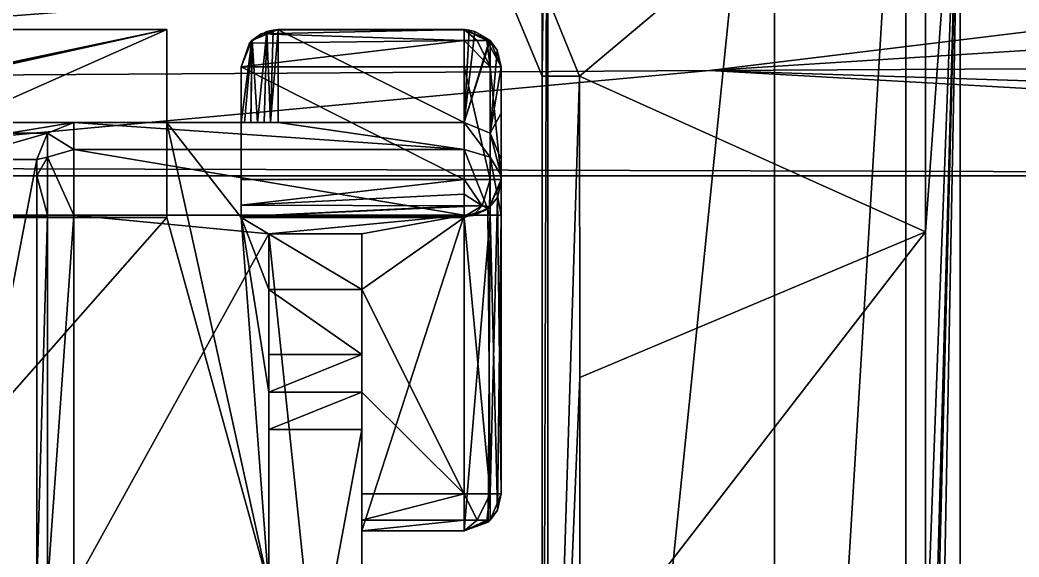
# Model space of a CAD drawing. Header units: millimetres. Extents: x -228 to 228, y -204 to 237.
# Drawn here: x 30.94 to 36.32, y 0.66 to 3.55 of the extents above; entities that cross this region are included whole.
import ezdxf

# ---------------------------------------------------------------- set-up
doc = ezdxf.new("R2010")
doc.units = ezdxf.units.MM
doc.header["$LTSCALE"] = 127.314815
for name, color, linetype in [('2216', 7, 'CONTINUOUS'), ('5003', 7, 'CONTINUOUS'), ('5005', 7, 'CONTINUOUS'), ('5007', 7, 'CONTINUOUS'), ('5621', 7, 'CONTINUOUS'), ('5641', 7, 'CONTINUOUS'), ('5671', 7, 'CONTINUOUS'), ('5672', 7, 'CONTINUOUS'), ('5685', 7, 'CONTINUOUS'), ('5686', 7, 'CONTINUOUS'), ('5691', 7, 'CONTINUOUS'), ('5692', 7, 'CONTINUOUS'), ('5694', 7, 'CONTINUOUS'), ('5695', 7, 'CONTINUOUS'), ('5697', 7, 'CONTINUOUS'), ('5698', 7, 'CONTINUOUS'), ('5705', 7, 'CONTINUOUS'), ('5938', 7, 'CONTINUOUS'), ('5939', 7, 'CONTINUOUS'), ('5940', 7, 'CONTINUOUS'), ('5945', 7, 'CONTINUOUS'), ('5950', 7, 'CONTINUOUS'), ('5957', 7, 'CONTINUOUS'), ('5958', 7, 'CONTINUOUS'), ('5959', 7, 'CONTINUOUS'), ('5960', 7, 'CONTINUOUS'), ('5961', 7, 'CONTINUOUS'), ('5962', 7, 'CONTINUOUS'), ('5964', 7, 'CONTINUOUS'), ('5967', 7, 'CONTINUOUS'), ('5969', 7, 'CONTINUOUS'), ('5970', 7, 'CONTINUOUS'), ('5971', 7, 'CONTINUOUS'), ('5986', 7, 'CONTINUOUS'), ('5987', 7, 'CONTINUOUS'), ('5988', 7, 'CONTINUOUS'), ('5989', 7, 'CONTINUOUS'), ('5990', 7, 'CONTINUOUS'), ('5991', 7, 'CONTINUOUS'), ('5993', 7, 'CONTINUOUS'), ('5997', 7, 'CONTINUOUS'), ('6005', 7, 'CONTINUOUS'), ('6006', 7, 'CONTINUOUS'), ('6007', 7, 'CONTINUOUS'), ('6008', 7, 'CONTINUOUS'), ('6013', 7, 'CONTINUOUS'), ('6014', 7, 'CONTINUOUS'), ('6032', 7, 'CONTINUOUS'), ('6035', 7, 'CONTINUOUS'), ('6173', 7, 'CONTINUOUS'), ('6174', 7, 'CONTINUOUS'), ('6175', 7, 'CONTINUOUS'), ('6176', 7, 'CONTINUOUS'), ('6177', 7, 'CONTINUOUS'), ('6178', 7, 'CONTINUOUS'), ('6187', 7, 'CONTINUOUS'), ('6193', 7, 'CONTINUOUS'), ('6194', 7, 'CONTINUOUS'), ('6301', 7, 'CONTINUOUS'), ('6315', 7, 'CONTINUOUS'), ('6316', 7, 'CONTINUOUS')]:
    doc.layers.add(name, color=color, linetype=linetype)

msp = doc.modelspace()

# ---------------------------------------------------------------- linework, layer by layer
at = {"layer": '2216', "color": 5, "linetype": 'Continuous'}
msp.add_3dface([(44.9748, 14.6132, 1088.2557), (0, 0, 1089.0014), (47.2893, 0, 1088.2557), (44.9748, 14.6132, 1088.2557)], dxfattribs=at)
at = {"layer": '5003', "color": 6, "linetype": 'Continuous'}
for points in [[(29, 2.7124, 1039.01), (36.251, 29.0508, 1039.01), (37.8171, 33.0922, 1039.01), (29, 2.7124, 1039.01)], [(44.663, 10.9983, 1039.01), (29, 2.7124, 1039.01), (37.8171, 33.0922, 1039.01), (44.663, 10.9983, 1039.01)], [(30.5255, 29.5033, 1039.01), (32.5562, 27.9678, 1039.01), (29, 2.7124, 1039.01), (30.5255, 29.5033, 1039.01)], [(36.1233, 28.6576, 1039.01), (36.251, 29.0508, 1039.01), (29, 2.7124, 1039.01), (36.1233, 28.6576, 1039.01)], [(36.007, 28.5247, 1039.01), (36.1233, 28.6576, 1039.01), (29, 2.7124, 1039.01), (36.007, 28.5247, 1039.01)], [(35.8846, 28.3975, 1039.01), (36.007, 28.5247, 1039.01), (29, 2.7124, 1039.01), (35.8846, 28.3975, 1039.01)], [(35.0581, 28.4371, 1039.01), (35.117, 28.383, 1039.01), (29, 2.7124, 1039.01), (35.0581, 28.4371, 1039.01)], [(32.5562, 27.9678, 1039.01), (35.0581, 28.4371, 1039.01), (29, 2.7124, 1039.01), (32.5562, 27.9678, 1039.01)], [(35.5037, 28.2366, 1039.01), (35.8846, 28.3975, 1039.01), (29, 2.7124, 1039.01), (35.5037, 28.2366, 1039.01)], [(35.117, 28.383, 1039.01), (35.5037, 28.2366, 1039.01), (29, 2.7124, 1039.01), (35.117, 28.383, 1039.01)], [(44.663, 2.7124, 1039.01), (29, 2.7124, 1039.01), (44.663, 10.9983, 1039.01), (44.663, 2.7124, 1039.01)]]:
    msp.add_3dface(points, dxfattribs=at)
at = {"layer": '5005', "color": 6, "linetype": 'Continuous'}
for points in [[(34.6524, 3.2799, 1071.5217), (45.3247, 2.9328, 1051.6353), (47.7033, 3.347, 1075.3637), (34.6524, 3.2799, 1071.5217)], [(26.4105, 3.227, 1068.4858), (29, 2.7546, 1041.4244), (34.6524, 3.2799, 1071.5217), (26.4105, 3.227, 1068.4858)], [(29, 2.7546, 1041.4244), (44.663, 2.7124, 1039.01), (34.6524, 3.2799, 1071.5217), (29, 2.7546, 1041.4244)], [(44.663, 2.7124, 1039.01), (45.3247, 2.9328, 1051.6353), (34.6524, 3.2799, 1071.5217), (44.663, 2.7124, 1039.01)], [(29, 2.7124, 1039.01), (44.663, 2.7124, 1039.01), (29, 2.7546, 1041.4244), (29, 2.7124, 1039.01)]]:
    msp.add_3dface(points, dxfattribs=at)
at = {"layer": '5007', "color": 6, "linetype": 'Continuous'}
for points in [[(35.9634, 4.93, 1072.0211), (26.1875, 4.9914, 1068.5065), (26.4105, 3.227, 1068.4858), (35.9634, 4.93, 1072.0211)], [(47.6994, 4.8711, 1075.3956), (35.9634, 4.93, 1072.0211), (26.4105, 3.227, 1068.4858), (47.6994, 4.8711, 1075.3956)], [(47.6994, 4.8711, 1075.3956), (26.4105, 3.227, 1068.4858), (34.6524, 3.2799, 1071.5217), (47.6994, 4.8711, 1075.3956)], [(47.6994, 4.8711, 1075.3956), (34.6524, 3.2799, 1071.5217), (47.7015, 4.1092, 1075.3782), (47.6994, 4.8711, 1075.3956)], [(34.6524, 3.2799, 1071.5217), (47.7033, 3.347, 1075.3637), (47.7015, 4.1092, 1075.3782), (34.6524, 3.2799, 1071.5217)]]:
    msp.add_3dface(points, dxfattribs=at)
at = {"layer": '5621', "color": 6, "linetype": 'Continuous'}
for points in [[(33.4718, 2.9414, 1030.9927), (33.4718, 2.8131, 1030.6788), (33.3304, 3, 1030.99), (33.4718, 2.9414, 1030.9927)], [(33.3304, 3, 1030.99), (33.4718, 2.8131, 1030.6788), (33.3304, 2.8536, 1030.6364), (33.3304, 3, 1030.99)], [(33.4718, 2.8131, 1030.6788), (33.4718, 2.9414, 1030.9927), (33.5304, 2.7151, 1030.7809), (33.4718, 2.8131, 1030.6788)], [(33.5304, 2.7151, 1030.7809), (33.4718, 2.9414, 1030.9927), (33.5304, 2.7999, 1030.9985), (33.5304, 2.7151, 1030.7809)], [(33.4718, 2.5, 1030.5486), (33.3304, 2.5, 1030.49), (33.3304, 2.8536, 1030.6364), (33.4718, 2.5, 1030.5486)], [(33.4718, 2.8131, 1030.6788), (33.4718, 2.5, 1030.5486), (33.3304, 2.8536, 1030.6364), (33.4718, 2.8131, 1030.6788)], [(33.4718, 2.5, 1030.5486), (33.4718, 2.8131, 1030.6788), (33.5304, 2.5, 1030.69), (33.4718, 2.5, 1030.5486)], [(33.5304, 2.5, 1030.69), (33.4718, 2.8131, 1030.6788), (33.5304, 2.7151, 1030.7809), (33.5304, 2.5, 1030.69)]]:
    msp.add_3dface(points, dxfattribs=at)
at = {"layer": '5641', "color": 6, "linetype": 'Continuous'}
for points in [[(31.7304, 3.5, 1036.49), (29.1334, 3.5, 1034.99), (29.0408, 3.5, 1036.49), (31.7304, 3.5, 1036.49)], [(29.1492, 3.5, 1034.54), (29.1334, 3.5, 1034.99), (31.7304, 3.5, 1036.49), (29.1492, 3.5, 1034.54)], [(31.7304, 3.5, 1036.14), (29.1492, 3.5, 1034.54), (31.7304, 3.5, 1036.49), (31.7304, 3.5, 1036.14)]]:
    msp.add_3dface(points, dxfattribs=at)
at = {"layer": '5671', "color": 6, "linetype": 'Continuous'}
for points in [[(31.7304, 2.4878, 1036.14), (31.7304, 2.5, 1036.49), (29.4804, 2.5, 1036.49), (31.7304, 2.4878, 1036.14)], [(29.4804, 2.4878, 1036.14), (31.7304, 2.4878, 1036.14), (29.4804, 2.5, 1036.49), (29.4804, 2.4878, 1036.14)]]:
    msp.add_3dface(points, dxfattribs=at)
at = {"layer": '5672', "color": 6, "linetype": 'Continuous'}
for points in [[(31.7304, 2.4878, 1036.14), (32.2804, 0.5, 1036.14), (31.7304, 3, 1036.14), (31.7304, 2.4878, 1036.14)], [(31.7304, 3, 1036.14), (32.2804, 0.5, 1036.14), (32.1304, 2.4878, 1036.14), (31.7304, 3, 1036.14)], [(32.1304, 3, 1036.14), (31.7304, 3, 1036.14), (32.1304, 2.4878, 1036.14), (32.1304, 3, 1036.14)], [(31.7304, 2.4878, 1036.14), (29.4804, 2.4878, 1036.14), (29.9804, 0.5, 1036.14), (31.7304, 2.4878, 1036.14)], [(32.2804, 0.5, 1036.14), (31.7304, 2.4878, 1036.14), (29.9804, 0.5, 1036.14), (32.2804, 0.5, 1036.14)], [(32.1304, 2.4878, 1036.14), (32.2804, 0.5, 1036.14), (32.2804, 1.5479, 1036.14), (32.1304, 2.4878, 1036.14)], [(33.3304, 2.4878, 1036.14), (32.1304, 2.4878, 1036.14), (32.7804, 2.1, 1036.14), (33.3304, 2.4878, 1036.14)], [(32.7804, 2.1, 1036.14), (32.1304, 2.4878, 1036.14), (32.2804, 2.1, 1036.14), (32.7804, 2.1, 1036.14)], [(32.2804, 2.1, 1036.14), (32.1304, 2.4878, 1036.14), (32.2804, 1.5479, 1036.14), (32.2804, 2.1, 1036.14)], [(33.3304, 1, 1036.14), (33.3304, 2.4878, 1036.14), (32.7804, 2.1, 1036.14), (33.3304, 1, 1036.14)], [(32.7804, 1.5479, 1036.14), (33.3304, 1, 1036.14), (32.7804, 2.1, 1036.14), (32.7804, 1.5479, 1036.14)], [(32.7804, 1, 1036.14), (33.3304, 1, 1036.14), (32.7804, 1.5479, 1036.14), (32.7804, 1, 1036.14)]]:
    msp.add_3dface(points, dxfattribs=at)
at = {"layer": '5685', "color": 6, "linetype": 'Continuous'}
for points in [[(31.0304, 2.5, 1030.69), (31.0304, 0.5, 1030.69), (31.0304, 2.8, 1032.04), (31.0304, 2.5, 1030.69)], [(31.0304, 2.8, 1032.04), (31.0304, 0.5, 1030.69), (31.0304, 0.5, 1032.04), (31.0304, 2.8, 1032.04)], [(31.0304, 2.7121, 1030.7779), (31.0304, 2.5, 1030.69), (31.0304, 2.8, 1032.04), (31.0304, 2.7121, 1030.7779)], [(31.0304, 2.8, 1030.99), (31.0304, 2.7121, 1030.7779), (31.0304, 2.8, 1032.04), (31.0304, 2.8, 1030.99)]]:
    msp.add_3dface(points, dxfattribs=at)
at = {"layer": '5686', "color": 6, "linetype": 'Continuous'}
for points in [[(31.7304, 3.5, 1036.14), (31.7304, 3.5, 1036.49), (31.7304, 2.5, 1036.49), (31.7304, 3.5, 1036.14)], [(31.7304, 3.5, 1036.14), (31.7304, 2.5, 1036.49), (31.7304, 3, 1036.14), (31.7304, 3.5, 1036.14)], [(31.7304, 2.5, 1036.49), (31.7304, 2.4878, 1036.14), (31.7304, 3, 1036.14), (31.7304, 2.5, 1036.49)]]:
    msp.add_3dface(points, dxfattribs=at)
at = {"layer": '5691', "color": 6, "linetype": 'Continuous'}
for points in [[(31.7304, 3, 1036.14), (29.5304, 3, 1034.74), (29.4718, 3, 1034.74), (31.7304, 3, 1036.14)], [(30.3304, 3, 1034.54), (32.1304, 3, 1033.0597), (29.5049, 3, 1034.54), (30.3304, 3, 1034.54)], [(32.1304, 3, 1033.0597), (29.5304, 3, 1033.74), (29.5049, 3, 1034.54), (32.1304, 3, 1033.0597)], [(29.9427, 3, 1034.6892), (29.5304, 3, 1034.74), (31.7304, 3, 1036.14), (29.9427, 3, 1034.6892)], [(30.7325, 3, 1033.2421), (29.5304, 3, 1033.74), (32.1304, 3, 1033.0597), (30.7325, 3, 1033.2421)], [(30.3304, 3, 1034.54), (29.9427, 3, 1034.6892), (31.7304, 3, 1036.14), (30.3304, 3, 1034.54)], [(30.3304, 3, 1034.54), (31.7304, 3, 1036.14), (32.1304, 3, 1033.0597), (30.3304, 3, 1034.54)], [(31.2304, 3, 1032.04), (30.7325, 3, 1033.2421), (32.1489, 3, 1032.1895), (31.2304, 3, 1032.04)], [(32.1489, 3, 1032.1895), (30.7325, 3, 1033.2421), (32.1304, 3, 1033.0597), (32.1489, 3, 1032.1895)], [(31.2304, 3, 1030.99), (31.2304, 3, 1032.04), (32.3304, 3, 1030.99), (31.2304, 3, 1030.99)], [(32.3304, 3, 1030.99), (31.2304, 3, 1032.04), (32.2881, 3, 1031.0367), (32.3304, 3, 1030.99)], [(32.2881, 3, 1031.0367), (31.2304, 3, 1032.04), (32.2537, 3, 1031.1484), (32.2881, 3, 1031.0367)], [(32.2537, 3, 1031.1484), (31.2304, 3, 1032.04), (32.219, 3, 1031.341), (32.2537, 3, 1031.1484)], [(32.219, 3, 1031.341), (31.2304, 3, 1032.04), (32.1829, 3, 1031.6615), (32.219, 3, 1031.341)], [(32.1829, 3, 1031.6615), (31.2304, 3, 1032.04), (32.1489, 3, 1032.1895), (32.1829, 3, 1031.6615)], [(31.7304, 3, 1036.14), (32.1304, 3, 1036.14), (32.1304, 3, 1033.0597), (31.7304, 3, 1036.14)]]:
    msp.add_3dface(points, dxfattribs=at)
at = {"layer": '5692', "color": 6, "linetype": 'Continuous'}
for points in [[(33.3304, 2.6931, 1036.49), (33.3304, 3.3, 1036.49), (32.1304, 3.3, 1036.49), (33.3304, 2.6931, 1036.49)], [(32.1304, 2.6931, 1036.49), (33.3304, 2.6931, 1036.49), (32.1304, 3.3, 1036.49), (32.1304, 2.6931, 1036.49)]]:
    msp.add_3dface(points, dxfattribs=at)
at = {"layer": '5694', "color": 6, "linetype": 'Continuous'}
for points in [[(32.1304, 2.4878, 1036.14), (33.3304, 2.4878, 1036.14), (32.1304, 2.4933, 1036.297), (32.1304, 2.4878, 1036.14)], [(32.1304, 2.4933, 1036.297), (33.3304, 2.4878, 1036.14), (33.3304, 2.4933, 1036.297), (32.1304, 2.4933, 1036.297)]]:
    msp.add_3dface(points, dxfattribs=at)
at = {"layer": '5695', "color": 6, "linetype": 'Continuous'}
for points in [[(32.2804, 2.1, 1036.14), (32.2804, 1.5479, 1036.14), (32.2804, 1.75, 1035.79), (32.2804, 2.1, 1036.14)], [(32.2804, 2.1, 1035.49), (32.2804, 2.1, 1036.14), (32.2804, 1.75, 1035.79), (32.2804, 2.1, 1035.49)], [(32.2804, 1.75, 1035.14), (32.2804, 2.1, 1035.49), (32.2804, 1.75, 1035.79), (32.2804, 1.75, 1035.14)]]:
    msp.add_3dface(points, dxfattribs=at)
at = {"layer": '5697', "color": 6, "linetype": 'Continuous'}
for points in [[(32.7804, 1.5479, 1036.14), (32.7804, 2.1, 1036.14), (32.7804, 2.1, 1035.49), (32.7804, 1.5479, 1036.14)], [(32.7804, 1.75, 1035.79), (32.7804, 1.5479, 1036.14), (32.7804, 2.1, 1035.49), (32.7804, 1.75, 1035.79)], [(32.7804, 1.75, 1035.14), (32.7804, 1.75, 1035.79), (32.7804, 2.1, 1035.49), (32.7804, 1.75, 1035.14)]]:
    msp.add_3dface(points, dxfattribs=at)
at = {"layer": '5698', "color": 6, "linetype": 'Continuous'}
for points in [[(33.3304, 0.8, 1035.94), (32.7804, 0.8, 1035.94), (32.7804, 0.8, 1030.49), (33.3304, 0.8, 1035.94)], [(33.3304, 0.8, 1030.49), (33.3304, 0.8, 1035.94), (32.7804, 0.8, 1030.49), (33.3304, 0.8, 1030.49)]]:
    msp.add_3dface(points, dxfattribs=at)
at = {"layer": '5705', "color": 6, "linetype": 'Continuous'}
for points in [[(33.5097, 0.9114, 1030.6014), (33.5304, 1, 1030.69), (33.4718, 0.8586, 1035.94), (33.5097, 0.9114, 1030.6014)], [(33.4718, 0.8586, 1035.94), (33.5304, 1, 1030.69), (33.5304, 1, 1035.94), (33.4718, 0.8586, 1035.94)], [(33.4594, 0.8471, 1030.5371), (33.5097, 0.9114, 1030.6014), (33.4718, 0.8586, 1035.94), (33.4594, 0.8471, 1030.5371)], [(33.3304, 0.8, 1035.94), (33.4594, 0.8471, 1030.5371), (33.4718, 0.8586, 1035.94), (33.3304, 0.8, 1035.94)], [(33.3304, 0.8, 1035.94), (33.3304, 0.8, 1030.49), (33.4594, 0.8471, 1030.5371), (33.3304, 0.8, 1035.94)]]:
    msp.add_3dface(points, dxfattribs=at)
at = {"layer": '5938', "color": 6, "linetype": 'Continuous'}
for points in [[(33.5304, 2.6931, 1036.29), (33.5304, 2.6809, 1035.94), (33.5304, 3.3, 1036.29), (33.5304, 2.6931, 1036.29)], [(33.5304, 3.3, 1036.29), (33.5304, 2.6809, 1035.94), (33.5304, 3.3, 1036.1497), (33.5304, 3.3, 1036.29)], [(33.5304, 3.3, 1036.1497), (33.5304, 2.6809, 1035.94), (33.5304, 3.0499, 1033.5741), (33.5304, 3.3, 1036.1497)], [(33.5304, 1, 1030.69), (33.5304, 2.7999, 1030.9985), (33.5304, 3.0499, 1033.5741), (33.5304, 1, 1030.69)], [(33.5304, 2.6809, 1035.94), (33.5304, 1, 1030.69), (33.5304, 3.0499, 1033.5741), (33.5304, 2.6809, 1035.94)], [(33.5304, 2.7151, 1030.7809), (33.5304, 2.7999, 1030.9985), (33.5304, 1, 1030.69), (33.5304, 2.7151, 1030.7809)], [(33.5304, 2.5, 1030.69), (33.5304, 2.7151, 1030.7809), (33.5304, 1, 1030.69), (33.5304, 2.5, 1030.69)], [(33.5304, 1, 1035.94), (33.5304, 1, 1030.69), (33.5304, 2.6809, 1035.94), (33.5304, 1, 1035.94)]]:
    msp.add_3dface(points, dxfattribs=at)
at = {"layer": '5939', "color": 6, "linetype": 'Continuous'}
for points in [[(32.3304, 3.5, 1036.29), (33.3304, 3.5, 1036.29), (32.3304, 3.5, 1036.1497), (32.3304, 3.5, 1036.29)], [(32.3304, 3.5, 1036.1497), (33.3304, 3.5, 1036.29), (33.3304, 3.5, 1036.1497), (32.3304, 3.5, 1036.1497)]]:
    msp.add_3dface(points, dxfattribs=at)
at = {"layer": '5940', "color": 6, "linetype": 'Continuous'}
for points in [[(32.1304, 3, 1033.0597), (32.1304, 3, 1036.14), (32.1304, 3.3, 1036.1497), (32.1304, 3, 1033.0597)], [(32.1304, 3, 1036.14), (32.1304, 2.4933, 1036.297), (32.1304, 3.3, 1036.1497), (32.1304, 3, 1036.14)], [(32.1304, 2.6931, 1036.49), (32.1304, 3.3, 1036.49), (32.1304, 3.3, 1036.1497), (32.1304, 2.6931, 1036.49)], [(32.1304, 2.5542, 1036.4339), (32.1304, 2.6931, 1036.49), (32.1304, 3.3, 1036.1497), (32.1304, 2.5542, 1036.4339)], [(32.1304, 2.4933, 1036.297), (32.1304, 2.5542, 1036.4339), (32.1304, 3.3, 1036.1497), (32.1304, 2.4933, 1036.297)], [(32.1304, 3, 1036.14), (32.1304, 2.4878, 1036.14), (32.1304, 2.4933, 1036.297), (32.1304, 3, 1036.14)]]:
    msp.add_3dface(points, dxfattribs=at)
at = {"layer": '5945', "color": 6, "linetype": 'Continuous'}
for points in [[(31.7304, 3.5, 1036.49), (29.0408, 3.5, 1036.49), (29.4804, 2.5, 1036.49), (31.7304, 3.5, 1036.49)], [(31.7304, 2.5, 1036.49), (31.7304, 3.5, 1036.49), (29.4804, 2.5, 1036.49), (31.7304, 2.5, 1036.49)]]:
    msp.add_3dface(points, dxfattribs=at)
at = {"layer": '5950', "color": 6, "linetype": 'Continuous'}
for points in [[(31.2304, 2.5, 1030.49), (33.3304, 2.5, 1030.49), (32.2804, 2.4, 1030.49), (31.2304, 2.5, 1030.49)], [(31.2304, 0.5, 1030.49), (31.2304, 2.5, 1030.49), (32.2804, 2.4, 1030.49), (31.2304, 0.5, 1030.49)], [(33.3304, 2.5, 1030.49), (32.7804, 2.4, 1030.49), (32.2804, 2.4, 1030.49), (33.3304, 2.5, 1030.49)], [(33.3304, 2.5, 1030.49), (33.3304, 0.8, 1030.49), (32.7804, 0.8, 1030.49), (33.3304, 2.5, 1030.49)], [(33.3304, 2.5, 1030.49), (32.7804, 0.8, 1030.49), (32.7804, 2.4, 1030.49), (33.3304, 2.5, 1030.49)], [(32.2804, 0.5, 1030.49), (31.2304, 0.5, 1030.49), (32.2804, 2.4, 1030.49), (32.2804, 0.5, 1030.49)]]:
    msp.add_3dface(points, dxfattribs=at)
at = {"layer": '5957', "color": 6, "linetype": 'Continuous'}
for points in [[(33.3304, 2.5, 1030.49), (33.4718, 2.5, 1030.5486), (33.3304, 0.8, 1030.49), (33.3304, 2.5, 1030.49)], [(33.3304, 0.8, 1030.49), (33.4718, 2.5, 1030.5486), (33.4594, 0.8471, 1030.5371), (33.3304, 0.8, 1030.49)], [(33.4718, 2.5, 1030.5486), (33.5097, 0.9114, 1030.6014), (33.4594, 0.8471, 1030.5371), (33.4718, 2.5, 1030.5486)], [(33.4718, 2.5, 1030.5486), (33.5304, 2.5, 1030.69), (33.5097, 0.9114, 1030.6014), (33.4718, 2.5, 1030.5486)], [(33.5304, 2.5, 1030.69), (33.5304, 1, 1030.69), (33.5097, 0.9114, 1030.6014), (33.5304, 2.5, 1030.69)]]:
    msp.add_3dface(points, dxfattribs=at)
at = {"layer": '5958', "color": 6, "linetype": 'Continuous'}
for points in [[(33.3304, 3.5, 1036.1497), (33.3304, 3.5, 1036.29), (33.4718, 3.4414, 1036.29), (33.3304, 3.5, 1036.1497)], [(33.3304, 3.5, 1036.1497), (33.4718, 3.4414, 1036.29), (33.4718, 3.4414, 1036.1497), (33.3304, 3.5, 1036.1497)], [(33.5304, 3.3, 1036.29), (33.5304, 3.3, 1036.1497), (33.4718, 3.4414, 1036.1497), (33.5304, 3.3, 1036.29)], [(33.4718, 3.4414, 1036.29), (33.5304, 3.3, 1036.29), (33.4718, 3.4414, 1036.1497), (33.4718, 3.4414, 1036.29)]]:
    msp.add_3dface(points, dxfattribs=at)
at = {"layer": '5959', "color": 6, "linetype": 'Continuous'}
for points in [[(33.3304, 3.3, 1036.49), (33.3304, 2.6931, 1036.49), (33.4718, 2.6931, 1036.4314), (33.3304, 3.3, 1036.49)], [(33.4718, 3.3, 1036.4314), (33.3304, 3.3, 1036.49), (33.4718, 2.6931, 1036.4314), (33.4718, 3.3, 1036.4314)], [(33.5304, 2.6931, 1036.29), (33.5304, 3.3, 1036.29), (33.4718, 3.3, 1036.4314), (33.5304, 2.6931, 1036.29)], [(33.5304, 2.6931, 1036.29), (33.4718, 3.3, 1036.4314), (33.4718, 2.6931, 1036.4314), (33.5304, 2.6931, 1036.29)]]:
    msp.add_3dface(points, dxfattribs=at)
at = {"layer": '5960', "color": 6, "linetype": 'Continuous'}
for points in [[(32.3304, 3.5, 1036.29), (32.3304, 3.5, 1036.1497), (32.189, 3.4414, 1036.1497), (32.3304, 3.5, 1036.29)], [(32.2392, 3.478, 1036.3812), (32.3304, 3.5, 1036.29), (32.189, 3.4414, 1036.1497), (32.2392, 3.478, 1036.3812)], [(32.1753, 3.4263, 1036.4451), (32.2392, 3.478, 1036.3812), (32.189, 3.4414, 1036.1497), (32.1753, 3.4263, 1036.4451)], [(32.1304, 3.3, 1036.1497), (32.1753, 3.4263, 1036.4451), (32.189, 3.4414, 1036.1497), (32.1304, 3.3, 1036.1497)], [(32.1304, 3.3, 1036.1497), (32.1304, 3.3, 1036.49), (32.1753, 3.4263, 1036.4451), (32.1304, 3.3, 1036.1497)]]:
    msp.add_3dface(points, dxfattribs=at)
at = {"layer": '5961', "color": 6, "linetype": 'Continuous'}
for points in [[(33.4718, 3.4414, 1036.29), (33.3304, 3.5, 1036.29), (33.4529, 3.4414, 1036.3607), (33.4718, 3.4414, 1036.29)], [(33.3304, 3.5, 1036.29), (33.3304, 3.4414, 1036.4314), (33.4011, 3.4414, 1036.4125), (33.3304, 3.5, 1036.29)], [(33.3304, 3.5, 1036.29), (33.4011, 3.4414, 1036.4125), (33.4529, 3.4414, 1036.3607), (33.3304, 3.5, 1036.29)], [(33.3304, 3.3, 1036.49), (33.4718, 3.3, 1036.4314), (33.3304, 3.4414, 1036.4314), (33.3304, 3.3, 1036.49)], [(33.3304, 3.4414, 1036.4314), (33.4718, 3.3, 1036.4314), (33.4011, 3.4414, 1036.4125), (33.3304, 3.4414, 1036.4314)], [(33.4011, 3.4414, 1036.4125), (33.4718, 3.3, 1036.4314), (33.4529, 3.4414, 1036.3607), (33.4011, 3.4414, 1036.4125)], [(33.5304, 3.3, 1036.29), (33.4718, 3.4414, 1036.29), (33.4529, 3.4414, 1036.3607), (33.5304, 3.3, 1036.29)], [(33.4718, 3.3, 1036.4314), (33.5304, 3.3, 1036.29), (33.4529, 3.4414, 1036.3607), (33.4718, 3.3, 1036.4314)]]:
    msp.add_3dface(points, dxfattribs=at)
at = {"layer": '5962', "color": 6, "linetype": 'Continuous'}
for points in [[(33.3304, 3.5, 1036.29), (32.3304, 3.5, 1036.29), (32.2392, 3.478, 1036.3812), (33.3304, 3.5, 1036.29)], [(33.3304, 3.5, 1036.29), (32.2392, 3.478, 1036.3812), (33.3304, 3.4414, 1036.4314), (33.3304, 3.5, 1036.29)], [(32.2392, 3.478, 1036.3812), (32.1753, 3.4263, 1036.4451), (33.3304, 3.4414, 1036.4314), (32.2392, 3.478, 1036.3812)], [(32.1304, 3.3, 1036.49), (33.3304, 3.3, 1036.49), (33.3304, 3.4414, 1036.4314), (32.1304, 3.3, 1036.49)], [(32.1753, 3.4263, 1036.4451), (32.1304, 3.3, 1036.49), (33.3304, 3.4414, 1036.4314), (32.1753, 3.4263, 1036.4451)]]:
    msp.add_3dface(points, dxfattribs=at)
at = {"layer": '5964', "color": 6, "linetype": 'Continuous'}
for points in [[(33.3304, 2.8536, 1030.6364), (31.2304, 3, 1030.99), (32.3304, 3, 1030.99), (33.3304, 2.8536, 1030.6364)], [(31.2304, 3, 1030.99), (33.3304, 2.8536, 1030.6364), (31.2304, 2.8536, 1030.6364), (31.2304, 3, 1030.99)], [(33.3304, 3, 1030.99), (33.3304, 2.8536, 1030.6364), (32.3304, 3, 1030.99), (33.3304, 3, 1030.99)], [(33.3304, 2.8536, 1030.6364), (33.3304, 2.5, 1030.49), (31.2304, 2.8536, 1030.6364), (33.3304, 2.8536, 1030.6364)], [(33.3304, 2.5, 1030.49), (31.2304, 2.5, 1030.49), (31.2304, 2.8536, 1030.6364), (33.3304, 2.5, 1030.49)]]:
    msp.add_3dface(points, dxfattribs=at)
at = {"layer": '5967', "color": 6, "linetype": 'Continuous'}
for points in [[(29.1492, 3.5, 1034.54), (31.7304, 3.5, 1036.14), (29.1492, 2.9563, 1034.54), (29.1492, 3.5, 1034.54)], [(29.1492, 2.9563, 1034.54), (31.7304, 3.5, 1036.14), (29.3272, 2.9788, 1034.6503), (29.1492, 2.9563, 1034.54)], [(31.7304, 3.5, 1036.14), (29.4718, 3, 1034.74), (29.3272, 2.9788, 1034.6503), (31.7304, 3.5, 1036.14)], [(31.7304, 3.5, 1036.14), (31.7304, 3, 1036.14), (29.4718, 3, 1034.74), (31.7304, 3.5, 1036.14)]]:
    msp.add_3dface(points, dxfattribs=at)
at = {"layer": '5969', "color": 6, "linetype": 'Continuous'}
for points in [[(31.2304, 3, 1032.04), (31.2304, 3, 1030.99), (31.089, 2.9414, 1030.99), (31.2304, 3, 1032.04)], [(31.089, 2.9414, 1032.04), (31.2304, 3, 1032.04), (31.089, 2.9414, 1030.99), (31.089, 2.9414, 1032.04)], [(31.0304, 2.8, 1030.99), (31.0304, 2.8, 1032.04), (31.089, 2.9414, 1032.04), (31.0304, 2.8, 1030.99)], [(31.0304, 2.8, 1030.99), (31.089, 2.9414, 1032.04), (31.089, 2.9414, 1030.99), (31.0304, 2.8, 1030.99)]]:
    msp.add_3dface(points, dxfattribs=at)
at = {"layer": '5970', "color": 6, "linetype": 'Continuous'}
for points in [[(31.2304, 3, 1030.99), (31.2304, 2.8536, 1030.6364), (31.089, 2.9414, 1030.99), (31.2304, 3, 1030.99)], [(31.0304, 2.8, 1030.99), (31.089, 2.9414, 1030.99), (31.089, 2.8121, 1030.6779), (31.0304, 2.8, 1030.99)], [(31.089, 2.9414, 1030.99), (31.2304, 2.8536, 1030.6364), (31.089, 2.8121, 1030.6779), (31.089, 2.9414, 1030.99)], [(31.2304, 2.8536, 1030.6364), (31.2304, 2.5, 1030.49), (31.089, 2.8121, 1030.6779), (31.2304, 2.8536, 1030.6364)], [(31.0304, 2.7121, 1030.7779), (31.0304, 2.8, 1030.99), (31.089, 2.8121, 1030.6779), (31.0304, 2.7121, 1030.7779)], [(31.089, 2.5, 1030.5486), (31.0304, 2.7121, 1030.7779), (31.089, 2.8121, 1030.6779), (31.089, 2.5, 1030.5486)], [(31.2304, 2.5, 1030.49), (31.089, 2.5, 1030.5486), (31.089, 2.8121, 1030.6779), (31.2304, 2.5, 1030.49)], [(31.0304, 2.5, 1030.69), (31.0304, 2.7121, 1030.7779), (31.089, 2.5, 1030.5486), (31.0304, 2.5, 1030.69)]]:
    msp.add_3dface(points, dxfattribs=at)
at = {"layer": '5971', "color": 6, "linetype": 'Continuous'}
for points in [[(31.0304, 0.5, 1030.69), (31.0304, 2.5, 1030.69), (31.089, 2.5, 1030.5486), (31.0304, 0.5, 1030.69)], [(31.089, 0.5, 1030.5486), (31.0304, 0.5, 1030.69), (31.089, 2.5, 1030.5486), (31.089, 0.5, 1030.5486)], [(31.2304, 0.5, 1030.49), (31.089, 0.5, 1030.5486), (31.2304, 2.5, 1030.49), (31.2304, 0.5, 1030.49)], [(31.2304, 2.5, 1030.49), (31.089, 0.5, 1030.5486), (31.089, 2.5, 1030.5486), (31.2304, 2.5, 1030.49)]]:
    msp.add_3dface(points, dxfattribs=at)
at = {"layer": '5986', "color": 6, "linetype": 'Continuous'}
for points in [[(33.3304, 2.6931, 1036.49), (32.1304, 2.6931, 1036.49), (32.1304, 2.5542, 1036.4339), (33.3304, 2.6931, 1036.49)], [(33.3304, 2.6931, 1036.49), (32.1304, 2.5542, 1036.4339), (33.3304, 2.6138, 1036.4736), (33.3304, 2.6931, 1036.49)], [(33.3304, 2.6138, 1036.4736), (32.1304, 2.5542, 1036.4339), (33.3304, 2.5517, 1036.4314), (33.3304, 2.6138, 1036.4736)], [(32.1304, 2.5542, 1036.4339), (32.1304, 2.4933, 1036.297), (33.3304, 2.5517, 1036.4314), (32.1304, 2.5542, 1036.4339)], [(33.3304, 2.5517, 1036.4314), (32.1304, 2.4933, 1036.297), (33.3304, 2.5475, 1036.427), (33.3304, 2.5517, 1036.4314)], [(32.1304, 2.4933, 1036.297), (33.3304, 2.4933, 1036.297), (33.3304, 2.5475, 1036.427), (32.1304, 2.4933, 1036.297)]]:
    msp.add_3dface(points, dxfattribs=at)
at = {"layer": '5987', "color": 6, "linetype": 'Continuous'}
for points in [[(33.4718, 2.6931, 1036.4314), (33.3304, 2.6931, 1036.49), (33.4285, 2.5517, 1036.3919), (33.4718, 2.6931, 1036.4314)], [(33.3304, 2.6931, 1036.49), (33.3304, 2.6138, 1036.4736), (33.4285, 2.5517, 1036.3919), (33.3304, 2.6931, 1036.49)], [(33.4675, 2.5476, 1036.2951), (33.4718, 2.6931, 1036.4314), (33.4285, 2.5517, 1036.3919), (33.4675, 2.5476, 1036.2951)], [(33.5304, 2.6931, 1036.29), (33.4718, 2.6931, 1036.4314), (33.4675, 2.5476, 1036.2951), (33.5304, 2.6931, 1036.29)], [(33.3304, 2.6138, 1036.4736), (33.3304, 2.5517, 1036.4314), (33.4285, 2.5517, 1036.3919), (33.3304, 2.6138, 1036.4736)], [(33.3304, 2.4933, 1036.297), (33.3304, 2.5517, 1036.4314), (33.3304, 2.5475, 1036.427), (33.3304, 2.4933, 1036.297)], [(33.3304, 2.5517, 1036.4314), (33.3304, 2.4933, 1036.297), (33.4285, 2.5517, 1036.3919), (33.3304, 2.5517, 1036.4314)], [(33.4285, 2.5517, 1036.3919), (33.3304, 2.4933, 1036.297), (33.3803, 2.4996, 1036.2968), (33.4285, 2.5517, 1036.3919)], [(33.4573, 2.5386, 1036.2954), (33.4285, 2.5517, 1036.3919), (33.3803, 2.4996, 1036.2968), (33.4573, 2.5386, 1036.2954)], [(33.4675, 2.5476, 1036.2951), (33.4285, 2.5517, 1036.3919), (33.4573, 2.5386, 1036.2954), (33.4675, 2.5476, 1036.2951)]]:
    msp.add_3dface(points, dxfattribs=at)
at = {"layer": '5988', "color": 6, "linetype": 'Continuous'}
for points in [[(33.5304, 2.6809, 1035.94), (33.5304, 2.6931, 1036.29), (33.4675, 2.5476, 1036.2951), (33.5304, 2.6809, 1035.94)], [(33.5304, 2.6809, 1035.94), (33.4675, 2.5476, 1036.2951), (33.5099, 2.5957, 1036.0282), (33.5304, 2.6809, 1035.94)], [(33.5099, 2.5957, 1036.0282), (33.4675, 2.5476, 1036.2951), (33.4593, 2.5333, 1036.0929), (33.5099, 2.5957, 1036.0282)], [(33.3304, 2.4933, 1036.297), (33.3304, 2.4878, 1036.14), (33.4593, 2.5333, 1036.0929), (33.3304, 2.4933, 1036.297)], [(33.3803, 2.4996, 1036.2968), (33.3304, 2.4933, 1036.297), (33.4593, 2.5333, 1036.0929), (33.3803, 2.4996, 1036.2968)], [(33.4573, 2.5386, 1036.2954), (33.3803, 2.4996, 1036.2968), (33.4593, 2.5333, 1036.0929), (33.4573, 2.5386, 1036.2954)], [(33.4675, 2.5476, 1036.2951), (33.4573, 2.5386, 1036.2954), (33.4593, 2.5333, 1036.0929), (33.4675, 2.5476, 1036.2951)]]:
    msp.add_3dface(points, dxfattribs=at)
at = {"layer": '5989', "color": 6, "linetype": 'Continuous'}
for points in [[(33.5304, 1, 1035.94), (33.5304, 2.6809, 1035.94), (33.5099, 2.5957, 1036.0282), (33.5304, 1, 1035.94)], [(33.5099, 2.5957, 1036.0282), (33.4593, 2.5333, 1036.0929), (33.4718, 1, 1036.0814), (33.5099, 2.5957, 1036.0282)], [(33.5304, 1, 1035.94), (33.5099, 2.5957, 1036.0282), (33.4718, 1, 1036.0814), (33.5304, 1, 1035.94)], [(33.4593, 2.5333, 1036.0929), (33.3304, 2.4878, 1036.14), (33.4718, 1, 1036.0814), (33.4593, 2.5333, 1036.0929)], [(33.3304, 2.4878, 1036.14), (33.3304, 1, 1036.14), (33.4718, 1, 1036.0814), (33.3304, 2.4878, 1036.14)]]:
    msp.add_3dface(points, dxfattribs=at)
at = {"layer": '5990', "color": 6, "linetype": 'Continuous'}
for points in [[(33.4718, 1, 1036.0814), (33.3304, 1, 1036.14), (33.4011, 0.8586, 1036.0625), (33.4718, 1, 1036.0814)], [(33.3304, 1, 1036.14), (33.3304, 0.8586, 1036.0814), (33.4011, 0.8586, 1036.0625), (33.3304, 1, 1036.14)], [(33.4718, 1, 1036.0814), (33.4011, 0.8586, 1036.0625), (33.4529, 0.8586, 1036.0107), (33.4718, 1, 1036.0814)], [(33.4718, 0.8586, 1035.94), (33.4718, 1, 1036.0814), (33.4529, 0.8586, 1036.0107), (33.4718, 0.8586, 1035.94)], [(33.4718, 0.8586, 1035.94), (33.5304, 1, 1035.94), (33.4718, 1, 1036.0814), (33.4718, 0.8586, 1035.94)], [(33.3304, 0.8, 1035.94), (33.4718, 0.8586, 1035.94), (33.4529, 0.8586, 1036.0107), (33.3304, 0.8, 1035.94)], [(33.3304, 0.8586, 1036.0814), (33.3304, 0.8, 1035.94), (33.4011, 0.8586, 1036.0625), (33.3304, 0.8586, 1036.0814)], [(33.4011, 0.8586, 1036.0625), (33.3304, 0.8, 1035.94), (33.4529, 0.8586, 1036.0107), (33.4011, 0.8586, 1036.0625)]]:
    msp.add_3dface(points, dxfattribs=at)
at = {"layer": '5991', "color": 6, "linetype": 'Continuous'}
for points in [[(33.3304, 1, 1036.14), (32.7804, 1, 1036.14), (32.7804, 0.8586, 1036.0814), (33.3304, 1, 1036.14)], [(33.3304, 0.8586, 1036.0814), (33.3304, 1, 1036.14), (32.7804, 0.8586, 1036.0814), (33.3304, 0.8586, 1036.0814)], [(32.7804, 0.8, 1035.94), (33.3304, 0.8, 1035.94), (33.3304, 0.8586, 1036.0814), (32.7804, 0.8, 1035.94)], [(32.7804, 0.8, 1035.94), (33.3304, 0.8586, 1036.0814), (32.7804, 0.8586, 1036.0814), (32.7804, 0.8, 1035.94)]]:
    msp.add_3dface(points, dxfattribs=at)
at = {"layer": '5993', "color": 6, "linetype": 'Continuous'}
for points in [[(33.3304, 3, 1030.99), (32.3304, 3, 1030.99), (32.3304, 3.4991, 1036.1304), (33.3304, 3, 1030.99)], [(33.3304, 3.4991, 1036.1304), (33.3304, 3, 1030.99), (32.3304, 3.4991, 1036.1304), (33.3304, 3.4991, 1036.1304)]]:
    msp.add_3dface(points, dxfattribs=at)
at = {"layer": '5997', "color": 6, "linetype": 'Continuous'}
for points in [[(33.3304, 3, 1030.99), (33.3304, 3.4991, 1036.1304), (33.3587, 3.4971, 1036.1306), (33.3304, 3, 1030.99)], [(33.3886, 3.4904, 1036.1312), (33.3304, 3, 1030.99), (33.3587, 3.4971, 1036.1306), (33.3886, 3.4904, 1036.1312)], [(33.4682, 3.4443, 1036.1357), (33.3304, 3, 1030.99), (33.3886, 3.4904, 1036.1312), (33.4682, 3.4443, 1036.1357)], [(33.4708, 3.4418, 1036.1359), (33.3304, 3, 1030.99), (33.4682, 3.4443, 1036.1357), (33.4708, 3.4418, 1036.1359)], [(33.4718, 2.9414, 1030.9927), (33.3304, 3, 1030.99), (33.4708, 3.4418, 1036.1359), (33.4718, 2.9414, 1030.9927)], [(33.5091, 3.3893, 1036.141), (33.4718, 2.9414, 1030.9927), (33.4708, 3.4418, 1036.1359), (33.5091, 3.3893, 1036.141)], [(33.5304, 3.3, 1036.1497), (33.4718, 2.9414, 1030.9927), (33.5091, 3.3893, 1036.141), (33.5304, 3.3, 1036.1497)], [(33.4718, 2.9414, 1030.9927), (33.5304, 3.3, 1036.1497), (33.5304, 3.0499, 1033.5741), (33.4718, 2.9414, 1030.9927)], [(33.5304, 2.7999, 1030.9985), (33.4718, 2.9414, 1030.9927), (33.5304, 3.0499, 1033.5741), (33.5304, 2.7999, 1030.9985)]]:
    msp.add_3dface(points, dxfattribs=at)
at = {"layer": '6005', "color": 6, "linetype": 'Continuous'}
for points in [[(32.3027, 3.4966, 1036.1252), (32.2881, 3, 1031.0367), (32.2693, 3.4894, 1036.1294), (32.3027, 3.4966, 1036.1252)], [(32.3304, 3, 1030.99), (32.2881, 3, 1031.0367), (32.3304, 3.4991, 1036.1304), (32.3304, 3, 1030.99)], [(32.3304, 3.4991, 1036.1304), (32.2881, 3, 1031.0367), (32.3027, 3.4966, 1036.1252), (32.3304, 3.4991, 1036.1304)], [(32.219, 3, 1031.341), (32.1829, 3, 1031.6615), (32.1899, 3.4417, 1036.1362), (32.219, 3, 1031.341)], [(32.1899, 3.4417, 1036.1362), (32.1829, 3, 1031.6615), (32.1888, 3.4406, 1036.1362), (32.1899, 3.4417, 1036.1362)], [(32.2693, 3.4894, 1036.1294), (32.219, 3, 1031.341), (32.1899, 3.4417, 1036.1362), (32.2693, 3.4894, 1036.1294)], [(32.2537, 3, 1031.1484), (32.219, 3, 1031.341), (32.2693, 3.4894, 1036.1294), (32.2537, 3, 1031.1484)], [(32.2881, 3, 1031.0367), (32.2537, 3, 1031.1484), (32.2693, 3.4894, 1036.1294), (32.2881, 3, 1031.0367)], [(32.1489, 3, 1032.1895), (32.1304, 3, 1033.0597), (32.1888, 3.4406, 1036.1362), (32.1489, 3, 1032.1895)], [(32.1304, 3, 1033.0597), (32.1304, 3.3, 1036.1497), (32.1888, 3.4406, 1036.1362), (32.1304, 3, 1033.0597)], [(32.1829, 3, 1031.6615), (32.1489, 3, 1032.1895), (32.1888, 3.4406, 1036.1362), (32.1829, 3, 1031.6615)]]:
    msp.add_3dface(points, dxfattribs=at)
at = {"layer": '6006', "color": 6, "linetype": 'Continuous'}
for points in [[(32.189, 3.4414, 1036.1497), (32.3304, 3.5, 1036.1497), (32.2693, 3.4894, 1036.1294), (32.189, 3.4414, 1036.1497)], [(32.3304, 3.5, 1036.1497), (32.3027, 3.4966, 1036.1252), (32.2693, 3.4894, 1036.1294), (32.3304, 3.5, 1036.1497)], [(32.3027, 3.4966, 1036.1252), (32.3304, 3.5, 1036.1497), (32.3304, 3.4998, 1036.14), (32.3027, 3.4966, 1036.1252)], [(32.3304, 3.4991, 1036.1304), (32.3027, 3.4966, 1036.1252), (32.3304, 3.4998, 1036.14), (32.3304, 3.4991, 1036.1304)], [(32.189, 3.4414, 1036.1497), (32.1899, 3.4417, 1036.1362), (32.1888, 3.4406, 1036.1362), (32.189, 3.4414, 1036.1497)], [(32.189, 3.4414, 1036.1497), (32.2693, 3.4894, 1036.1294), (32.1899, 3.4417, 1036.1362), (32.189, 3.4414, 1036.1497)], [(32.1304, 3.3, 1036.1497), (32.189, 3.4414, 1036.1497), (32.1888, 3.4406, 1036.1362), (32.1304, 3.3, 1036.1497)]]:
    msp.add_3dface(points, dxfattribs=at)
at = {"layer": '6007', "color": 6, "linetype": 'Continuous'}
for points in [[(32.3304, 3.5, 1036.1497), (33.3304, 3.5, 1036.1497), (33.3304, 3.4998, 1036.14), (32.3304, 3.5, 1036.1497)], [(32.3304, 3.4998, 1036.14), (32.3304, 3.5, 1036.1497), (33.3304, 3.4998, 1036.14), (32.3304, 3.4998, 1036.14)], [(33.3304, 3.4991, 1036.1304), (32.3304, 3.4991, 1036.1304), (32.3304, 3.4998, 1036.14), (33.3304, 3.4991, 1036.1304)], [(33.3304, 3.4991, 1036.1304), (32.3304, 3.4998, 1036.14), (33.3304, 3.4998, 1036.14), (33.3304, 3.4991, 1036.1304)]]:
    msp.add_3dface(points, dxfattribs=at)
at = {"layer": '6008', "color": 6, "linetype": 'Continuous'}
for points in [[(33.3304, 3.5, 1036.1497), (33.4718, 3.4414, 1036.1497), (33.4708, 3.4418, 1036.1359), (33.3304, 3.5, 1036.1497)], [(33.3304, 3.4991, 1036.1304), (33.3304, 3.5, 1036.1497), (33.3587, 3.4971, 1036.1306), (33.3304, 3.4991, 1036.1304)], [(33.3304, 3.5, 1036.1497), (33.3304, 3.4991, 1036.1304), (33.3304, 3.4998, 1036.14), (33.3304, 3.5, 1036.1497)], [(33.3304, 3.5, 1036.1497), (33.4708, 3.4418, 1036.1359), (33.4682, 3.4443, 1036.1357), (33.3304, 3.5, 1036.1497)], [(33.3304, 3.5, 1036.1497), (33.4682, 3.4443, 1036.1357), (33.3886, 3.4904, 1036.1312), (33.3304, 3.5, 1036.1497)], [(33.3304, 3.5, 1036.1497), (33.3886, 3.4904, 1036.1312), (33.3587, 3.4971, 1036.1306), (33.3304, 3.5, 1036.1497)], [(33.4718, 3.4414, 1036.1497), (33.5091, 3.3893, 1036.141), (33.4708, 3.4418, 1036.1359), (33.4718, 3.4414, 1036.1497)], [(33.4718, 3.4414, 1036.1497), (33.5304, 3.3, 1036.1497), (33.5091, 3.3893, 1036.141), (33.4718, 3.4414, 1036.1497)]]:
    msp.add_3dface(points, dxfattribs=at)
at = {"layer": '6013', "color": 6, "linetype": 'Continuous'}
for points in [[(32.7804, 2.1, 1036.14), (32.2804, 2.1, 1036.14), (32.2804, 2.1, 1035.49), (32.7804, 2.1, 1036.14)], [(32.7804, 2.1, 1036.14), (32.2804, 2.1, 1035.49), (32.7804, 2.1, 1035.49), (32.7804, 2.1, 1036.14)]]:
    msp.add_3dface(points, dxfattribs=at)
at = {"layer": '6014', "color": 6, "linetype": 'Continuous'}
for points in [[(32.2804, 2.1, 1035.49), (32.2804, 1.75, 1035.14), (32.7804, 1.75, 1035.14), (32.2804, 2.1, 1035.49)], [(32.2804, 2.1, 1035.49), (32.7804, 1.75, 1035.14), (32.7804, 2.1, 1035.49), (32.2804, 2.1, 1035.49)]]:
    msp.add_3dface(points, dxfattribs=at)
at = {"layer": '6032', "color": 6, "linetype": 'Continuous'}
for points in [[(31.0304, 2.8, 1032.04), (31.0304, 0.5, 1032.04), (30.591, 0.5, 1033.1007), (31.0304, 2.8, 1032.04)], [(31.0304, 2.8, 1032.04), (30.591, 0.5, 1033.1007), (30.591, 2.8, 1033.1007), (31.0304, 2.8, 1032.04)]]:
    msp.add_3dface(points, dxfattribs=at)
at = {"layer": '6035', "color": 6, "linetype": 'Continuous'}
for points in [[(30.7325, 3, 1033.2421), (31.2304, 3, 1032.04), (30.8802, 2.9414, 1032.8193), (30.7325, 3, 1033.2421)], [(31.2304, 3, 1032.04), (31.089, 2.9414, 1032.04), (30.8802, 2.9414, 1032.8193), (31.2304, 3, 1032.04)], [(31.089, 2.9414, 1032.04), (31.0304, 2.8, 1032.04), (30.591, 2.8, 1033.1007), (31.089, 2.9414, 1032.04)], [(31.089, 2.9414, 1032.04), (30.591, 2.8, 1033.1007), (30.8802, 2.9414, 1032.8193), (31.089, 2.9414, 1032.04)]]:
    msp.add_3dface(points, dxfattribs=at)
at = {"layer": '6173', "color": 6, "linetype": 'Continuous'}
for points in [[(32.2804, -1.3459, 1036.49), (32.7804, -1.3459, 1036.49), (32.7804, 1.3459, 1036.49), (32.2804, -1.3459, 1036.49)], [(32.2804, 1.3459, 1036.49), (32.2804, -1.3459, 1036.49), (32.7804, 1.3459, 1036.49), (32.2804, 1.3459, 1036.49)]]:
    msp.add_3dface(points, dxfattribs=at)
at = {"layer": '6174', "color": 6, "linetype": 'Continuous'}
for points in [[(32.2804, 1.5479, 1036.14), (32.7804, 1.5479, 1036.14), (32.7804, 1.75, 1035.79), (32.2804, 1.5479, 1036.14)], [(32.2804, 1.75, 1035.79), (32.2804, 1.5479, 1036.14), (32.7804, 1.75, 1035.79), (32.2804, 1.75, 1035.79)], [(32.7804, 1.5479, 1036.14), (32.2804, 1.5479, 1036.14), (32.2804, 1.3459, 1036.49), (32.7804, 1.5479, 1036.14)], [(32.7804, 1.5479, 1036.14), (32.2804, 1.3459, 1036.49), (32.7804, 1.3459, 1036.49), (32.7804, 1.5479, 1036.14)]]:
    msp.add_3dface(points, dxfattribs=at)
at = {"layer": '6175', "color": 6, "linetype": 'Continuous'}
for points in [[(32.2804, 1.75, 1035.14), (32.2804, 1.75, 1035.79), (32.7804, 1.75, 1035.14), (32.2804, 1.75, 1035.14)], [(32.2804, 1.75, 1035.79), (32.7804, 1.75, 1035.79), (32.7804, 1.75, 1035.14), (32.2804, 1.75, 1035.79)]]:
    msp.add_3dface(points, dxfattribs=at)
at = {"layer": '6176', "color": 6, "linetype": 'Continuous'}
for points in [[(32.2804, 2.4, 1030.49), (32.7804, 2.4, 1030.49), (32.7804, 2.4, 1023.99), (32.2804, 2.4, 1030.49)], [(32.2804, 2.4, 1023.99), (32.2804, 2.4, 1030.49), (32.7804, 2.4, 1023.99), (32.2804, 2.4, 1023.99)]]:
    msp.add_3dface(points, dxfattribs=at)
at = {"layer": '6177', "color": 6, "linetype": 'Continuous'}
for points in [[(32.2804, 0.5, 1030.49), (32.2804, 2.4, 1030.49), (32.2804, 2.4, 1023.99), (32.2804, 0.5, 1030.49)], [(32.2804, 0.6, 1029.4013), (32.2804, 0.5, 1030.49), (32.2804, 2.4, 1023.99), (32.2804, 0.6, 1029.4013)], [(32.2804, 0.6, 1026.29), (32.2804, 0.6, 1029.4013), (32.2804, 2.4, 1023.99), (32.2804, 0.6, 1026.29)], [(32.2804, 0.6, 1026.29), (32.2804, 2.4, 1023.99), (32.2804, 0.5196, 1025.99), (32.2804, 0.6, 1026.29)], [(32.2804, 2.4, 1023.99), (32.2804, -2.4, 1023.99), (32.2804, -0.3, 1025.7704), (32.2804, 2.4, 1023.99)], [(32.2804, 0.5196, 1025.99), (32.2804, 2.4, 1023.99), (32.2804, 0.3, 1025.7704), (32.2804, 0.5196, 1025.99)], [(32.2804, 0.3, 1025.7704), (32.2804, 2.4, 1023.99), (32.2804, 0, 1025.69), (32.2804, 0.3, 1025.7704)], [(32.2804, 0, 1025.69), (32.2804, 2.4, 1023.99), (32.2804, -0.3, 1025.7704), (32.2804, 0, 1025.69)], [(32.2804, 1.5479, 1036.14), (32.2804, 0.5, 1036.14), (32.2804, -1.3459, 1036.49), (32.2804, 1.5479, 1036.14)], [(32.2804, 1.5479, 1036.14), (32.2804, -1.3459, 1036.49), (32.2804, 1.3459, 1036.49), (32.2804, 1.5479, 1036.14)]]:
    msp.add_3dface(points, dxfattribs=at)
at = {"layer": '6178', "color": 6, "linetype": 'Continuous'}
for points in [[(32.7804, 2.4, 1030.49), (32.7804, 0.8, 1030.49), (32.7804, -0.6, 1029.69), (32.7804, 2.4, 1030.49)], [(32.7804, 2.4, 1030.49), (32.7804, 0.6, 1029.1126), (32.7804, 0.6, 1026.29), (32.7804, 2.4, 1030.49)], [(32.7804, 0.6, 1029.1126), (32.7804, 2.4, 1030.49), (32.7804, 0.6, 1029.69), (32.7804, 0.6, 1029.1126)], [(32.7804, 2.4, 1030.49), (32.7804, 0.6, 1026.29), (32.7804, 0.5196, 1025.99), (32.7804, 2.4, 1030.49)], [(32.7804, 2.4, 1023.99), (32.7804, 2.4, 1030.49), (32.7804, 0.5196, 1025.99), (32.7804, 2.4, 1023.99)], [(32.7804, 2.4, 1030.49), (32.7804, -0.6, 1029.69), (32.7804, 0.6, 1029.69), (32.7804, 2.4, 1030.49)], [(32.7804, -2.4, 1023.99), (32.7804, 2.4, 1023.99), (32.7804, 0.3, 1025.7704), (32.7804, -2.4, 1023.99)], [(32.7804, 0.3, 1025.7704), (32.7804, 2.4, 1023.99), (32.7804, 0.5196, 1025.99), (32.7804, 0.3, 1025.7704)], [(32.7804, 1, 1036.14), (32.7804, 1.5479, 1036.14), (32.7804, 1.3459, 1036.49), (32.7804, 1, 1036.14)], [(32.7804, -1, 1036.14), (32.7804, 1, 1036.14), (32.7804, 1.3459, 1036.49), (32.7804, -1, 1036.14)], [(32.7804, -1.5479, 1036.14), (32.7804, -1, 1036.14), (32.7804, 1.3459, 1036.49), (32.7804, -1.5479, 1036.14)], [(32.7804, -1.3459, 1036.49), (32.7804, -1.5479, 1036.14), (32.7804, 1.3459, 1036.49), (32.7804, -1.3459, 1036.49)], [(32.7804, 1, 1036.14), (32.7804, -1, 1036.14), (32.7804, -0.8586, 1036.0814), (32.7804, 1, 1036.14)], [(32.7804, 1, 1036.14), (32.7804, -0.8586, 1036.0814), (32.7804, 0.8586, 1036.0814), (32.7804, 1, 1036.14)], [(32.7804, -0.8, 1035.94), (32.7804, 0.8, 1035.94), (32.7804, 0.8586, 1036.0814), (32.7804, -0.8, 1035.94)], [(32.7804, -0.8586, 1036.0814), (32.7804, -0.8, 1035.94), (32.7804, 0.8586, 1036.0814), (32.7804, -0.8586, 1036.0814)], [(32.7804, 0.8, 1030.49), (32.7804, 0.8, 1035.94), (32.7804, -0.8, 1030.49), (32.7804, 0.8, 1030.49)], [(32.7804, -0.8, 1030.49), (32.7804, 0.8, 1035.94), (32.7804, -0.8, 1035.94), (32.7804, -0.8, 1030.49)], [(32.7804, 0.8, 1030.49), (32.7804, -0.8, 1030.49), (32.7804, -0.6, 1029.69), (32.7804, 0.8, 1030.49)]]:
    msp.add_3dface(points, dxfattribs=at)
at = {"layer": '6187', "color": 6, "linetype": 'Continuous'}
for points in [[(32.7804, -2.4, 1023.99), (32.2804, -2.4, 1023.99), (32.2804, 2.4, 1023.99), (32.7804, -2.4, 1023.99)], [(32.7804, -2.4, 1023.99), (32.2804, 2.4, 1023.99), (32.7804, 2.4, 1023.99), (32.7804, -2.4, 1023.99)]]:
    msp.add_3dface(points, dxfattribs=at)
at = {"layer": '6193', "color": 6, "linetype": 'Continuous'}
for points in [[(33.9526, 3.25, 1036.2912), (35.8164, 4.817, 1035.747), (33.7516, 3.7439, 1036.3312), (33.9526, 3.25, 1036.2912)], [(35.8141, 2.4104, 1035.8123), (35.8164, 4.817, 1035.747), (33.9526, 3.25, 1036.2912), (35.8141, 2.4104, 1035.8123)], [(33.9537, 1.6257, 1036.3221), (35.8141, 2.4104, 1035.8123), (33.9526, 3.25, 1036.2912), (33.9537, 1.6257, 1036.3221)], [(33.954, 0, 1036.3324), (35.8141, 2.4104, 1035.8123), (33.9537, 1.6257, 1036.3221), (33.954, 0, 1036.3324)], [(35.8134, 0, 1035.8342), (35.8141, 2.4104, 1035.8123), (33.954, 0, 1036.3324), (35.8134, 0, 1035.8342)]]:
    msp.add_3dface(points, dxfattribs=at)
at = {"layer": '6194', "color": 6, "linetype": 'Continuous'}
for points in [[(35.8141, 2.4104, 1035.8123), (35.8134, 0, 1035.8342), (36, 5.0006, 1030.49), (35.8141, 2.4104, 1035.8123)], [(36, 5.0006, 1030.49), (35.8134, 0, 1035.8342), (35.8141, -2.4105, 1035.8123), (36, 5.0006, 1030.49)], [(35.8164, 4.817, 1035.747), (35.8141, 2.4104, 1035.8123), (36, 5.0006, 1030.49), (35.8164, 4.817, 1035.747)], [(35.8164, -4.817, 1035.747), (36, 5.0006, 1030.49), (35.8141, -2.4105, 1035.8123), (35.8164, -4.817, 1035.747)], [(36, -5.0006, 1030.49), (36, 5.0006, 1030.49), (35.8164, -4.817, 1035.747), (36, -5.0006, 1030.49)]]:
    msp.add_3dface(points, dxfattribs=at)
at = {"layer": '6301', "color": 6, "linetype": 'Continuous'}
for points in [[(33.6036, 3.6036, 1030.49), (33.7819, 6, 1030.49), (33.75, 3.25, 1030.49), (33.6036, 3.6036, 1030.49)], [(33.7819, 6, 1030.49), (33.7819, -6, 1030.49), (33.75, -3.25, 1030.49), (33.7819, 6, 1030.49)], [(33.75, 3.25, 1030.49), (33.7819, 6, 1030.49), (33.75, -3.25, 1030.49), (33.75, 3.25, 1030.49)], [(35.0006, -6, 1030.49), (33.7819, -6, 1030.49), (35.0006, 6, 1030.49), (35.0006, -6, 1030.49)], [(33.7819, -6, 1030.49), (33.7819, 6, 1030.49), (35.0006, 6, 1030.49), (33.7819, -6, 1030.49)], [(35.0006, -6, 1030.49), (35.0006, 6, 1030.49), (35.7074, 5.7074, 1030.49), (35.0006, -6, 1030.49)], [(35.0006, -6, 1030.49), (35.7074, 5.7074, 1030.49), (35.7074, -5.7074, 1030.49), (35.0006, -6, 1030.49)], [(35.7074, 5.7074, 1030.49), (36, 5.0006, 1030.49), (35.7074, -5.7074, 1030.49), (35.7074, 5.7074, 1030.49)], [(36, 5.0006, 1030.49), (36, -5.0006, 1030.49), (35.7074, -5.7074, 1030.49), (36, 5.0006, 1030.49)]]:
    msp.add_3dface(points, dxfattribs=at)
at = {"layer": '6315', "color": 6, "linetype": 'Continuous'}
for points in [[(33.7516, 3.7439, 1036.3312), (33.6036, 3.6036, 1030.49), (33.75, 3.25, 1030.49), (33.7516, 3.7439, 1036.3312)], [(33.9526, 3.25, 1036.2912), (33.7516, 3.7439, 1036.3312), (33.75, 3.25, 1030.49), (33.9526, 3.25, 1036.2912)]]:
    msp.add_3dface(points, dxfattribs=at)
at = {"layer": '6316', "color": 6, "linetype": 'Continuous'}
for points in [[(33.9537, 1.6257, 1036.3221), (33.9526, 3.25, 1036.2912), (33.75, -3.25, 1030.49), (33.9537, 1.6257, 1036.3221)], [(33.9526, 3.25, 1036.2912), (33.75, 3.25, 1030.49), (33.75, -3.25, 1030.49), (33.9526, 3.25, 1036.2912)], [(33.954, 0, 1036.3324), (33.9537, 1.6257, 1036.3221), (33.75, -3.25, 1030.49), (33.954, 0, 1036.3324)]]:
    msp.add_3dface(points, dxfattribs=at)

doc.saveas('drawing.dxf')
